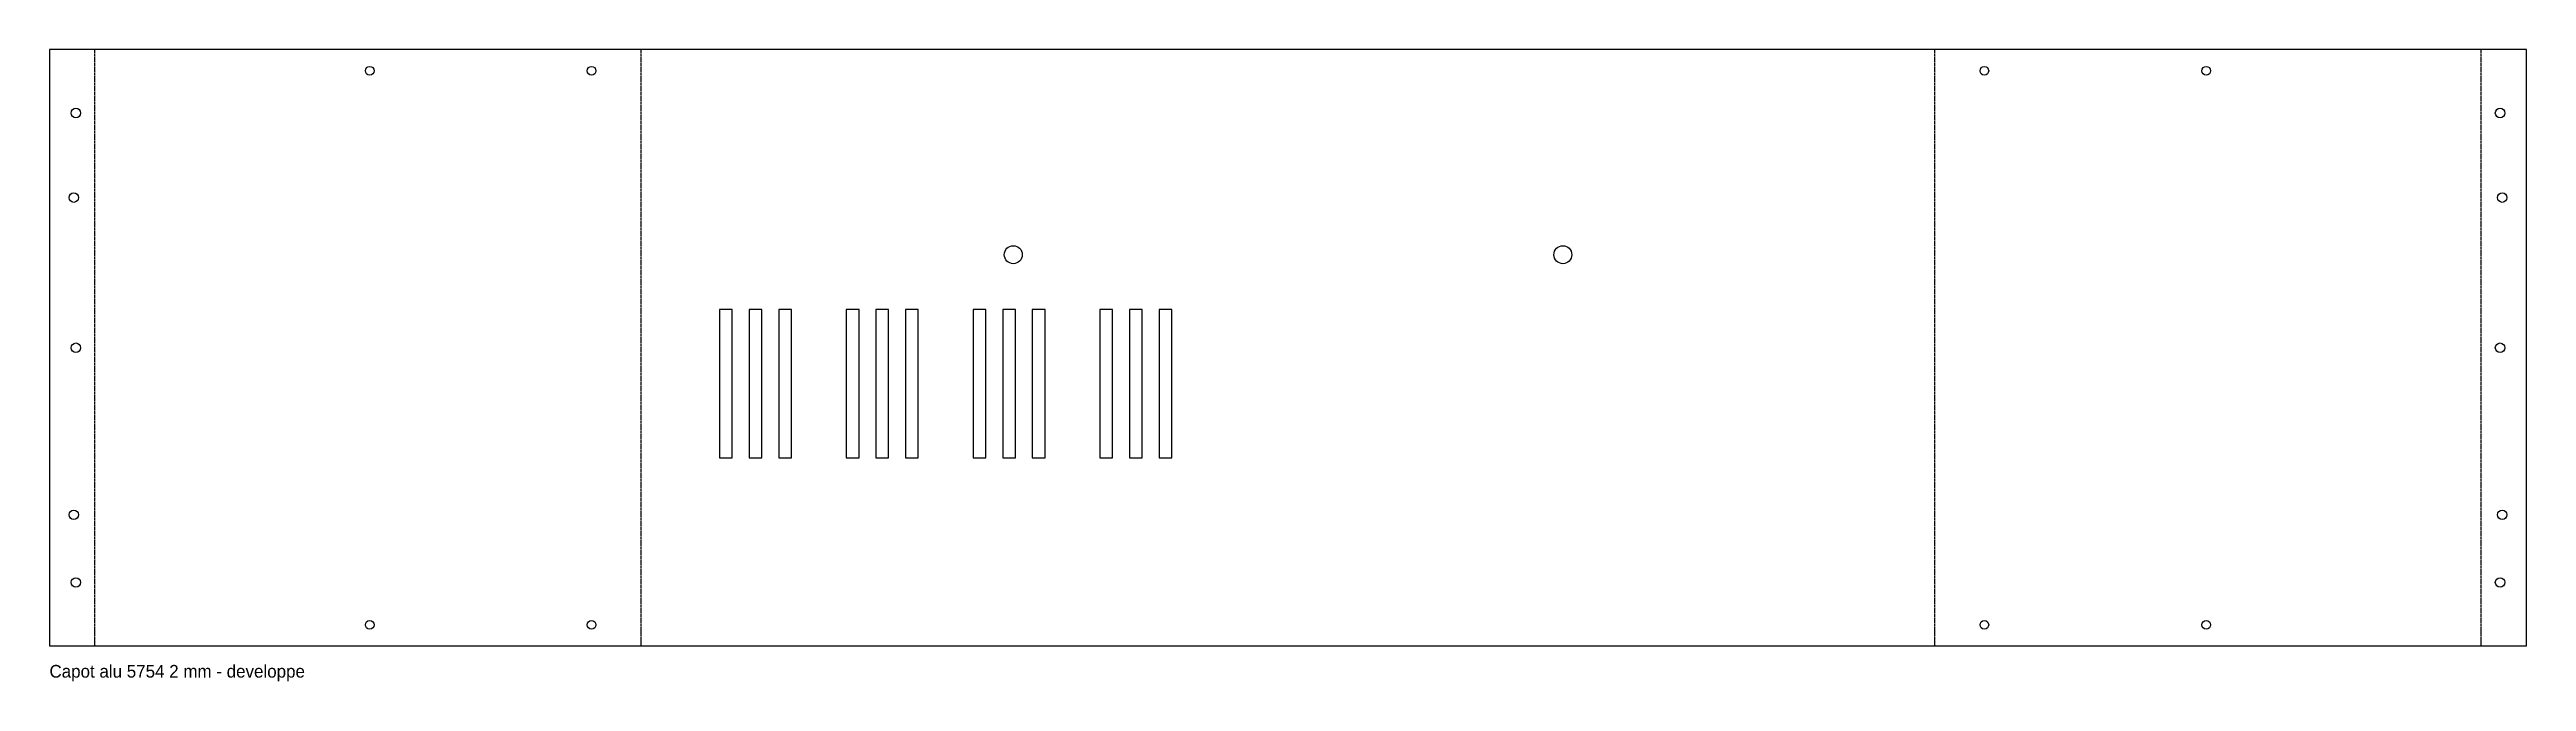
# Model space of a CAD drawing. Header units: millimetres. Extents: x -21 to 1150, y -17 to 282.
import ezdxf

# ---------------------------------------------------------------- set-up
doc = ezdxf.new("R2010")
doc.units = ezdxf.units.MM
doc.linetypes.add('DASHED', pattern=[1.524, 1.27, -0.254])
for name, color, linetype in [('DECOUPE', 7, 'CONTINUOUS'), ('PLIAGE', 5, 'DASHED'), ('TEXTE', 8, 'CONTINUOUS')]:
    doc.layers.add(name, color=color, linetype=linetype)

msp = doc.modelspace()

# ---------------------------------------------------------------- linework, layer by layer
at = {"layer": 'DECOUPE'}
for points in [[(-21.5, 0), (1150.4, 0), (1150.4, 282), (-21.5, 282)], [(295.5, 89), (301.5, 89), (301.5, 159), (295.5, 159)], [(309.5, 89), (315.5, 89), (315.5, 159), (309.5, 159)], [(323.5, 89), (329.5, 89), (329.5, 159), (323.5, 159)], [(355.5, 89), (361.5, 89), (361.5, 159), (355.5, 159)], [(369.5, 89), (375.5, 89), (375.5, 159), (369.5, 159)], [(383.5, 89), (389.5, 89), (389.5, 159), (383.5, 159)], [(415.5, 89), (421.5, 89), (421.5, 159), (415.5, 159)], [(429.5, 89), (435.5, 89), (435.5, 159), (429.5, 159)], [(443.5, 89), (449.5, 89), (449.5, 159), (443.5, 159)], [(475.5, 89), (481.5, 89), (481.5, 159), (475.5, 159)], [(489.5, 89), (495.5, 89), (495.5, 159), (489.5, 159)], [(503.5, 89), (509.5, 89), (509.5, 159), (503.5, 159)]]:
    msp.add_lwpolyline(points, close=True, dxfattribs=at)
for centre, radius in [((130, 272), 2.05), ((235, 272), 2.05), ((893.9, 272), 2.05), ((998.9, 272), 2.05), ((-9, 252), 2.25), ((1137.9, 252), 2.25), ((-10, 212), 2.25), ((1138.9, 212), 2.25), ((434.5, 185), 4.25), ((694.5, 185), 4.25), ((-9, 141), 2.25), ((1137.9, 141), 2.25), ((-10, 62), 2.25), ((1138.9, 62), 2.25), ((-9, 30), 2.25), ((1137.9, 30), 2.25), ((130, 10), 2.05), ((235, 10), 2.05), ((893.9, 10), 2.05), ((998.9, 10), 2.05)]:
    msp.add_circle(centre, radius, dxfattribs=at)
at = {"layer": 'PLIAGE'}
for p, q in [((0, 0), (0, 282)), ((258.5, 0), (258.5, 282)), ((870.5, 0), (870.5, 282)), ((1128.9, 0), (1128.9, 282))]:
    msp.add_line(p, q, dxfattribs=at)

# ---------------------------------------------------------------- texts
at = {"layer": 'TEXTE'}
msp.add_text('Capot alu 5754 2 mm - developpe', height=6, dxfattribs=at).set_placement((-21.5, -15))

doc.saveas('drawing.dxf')
